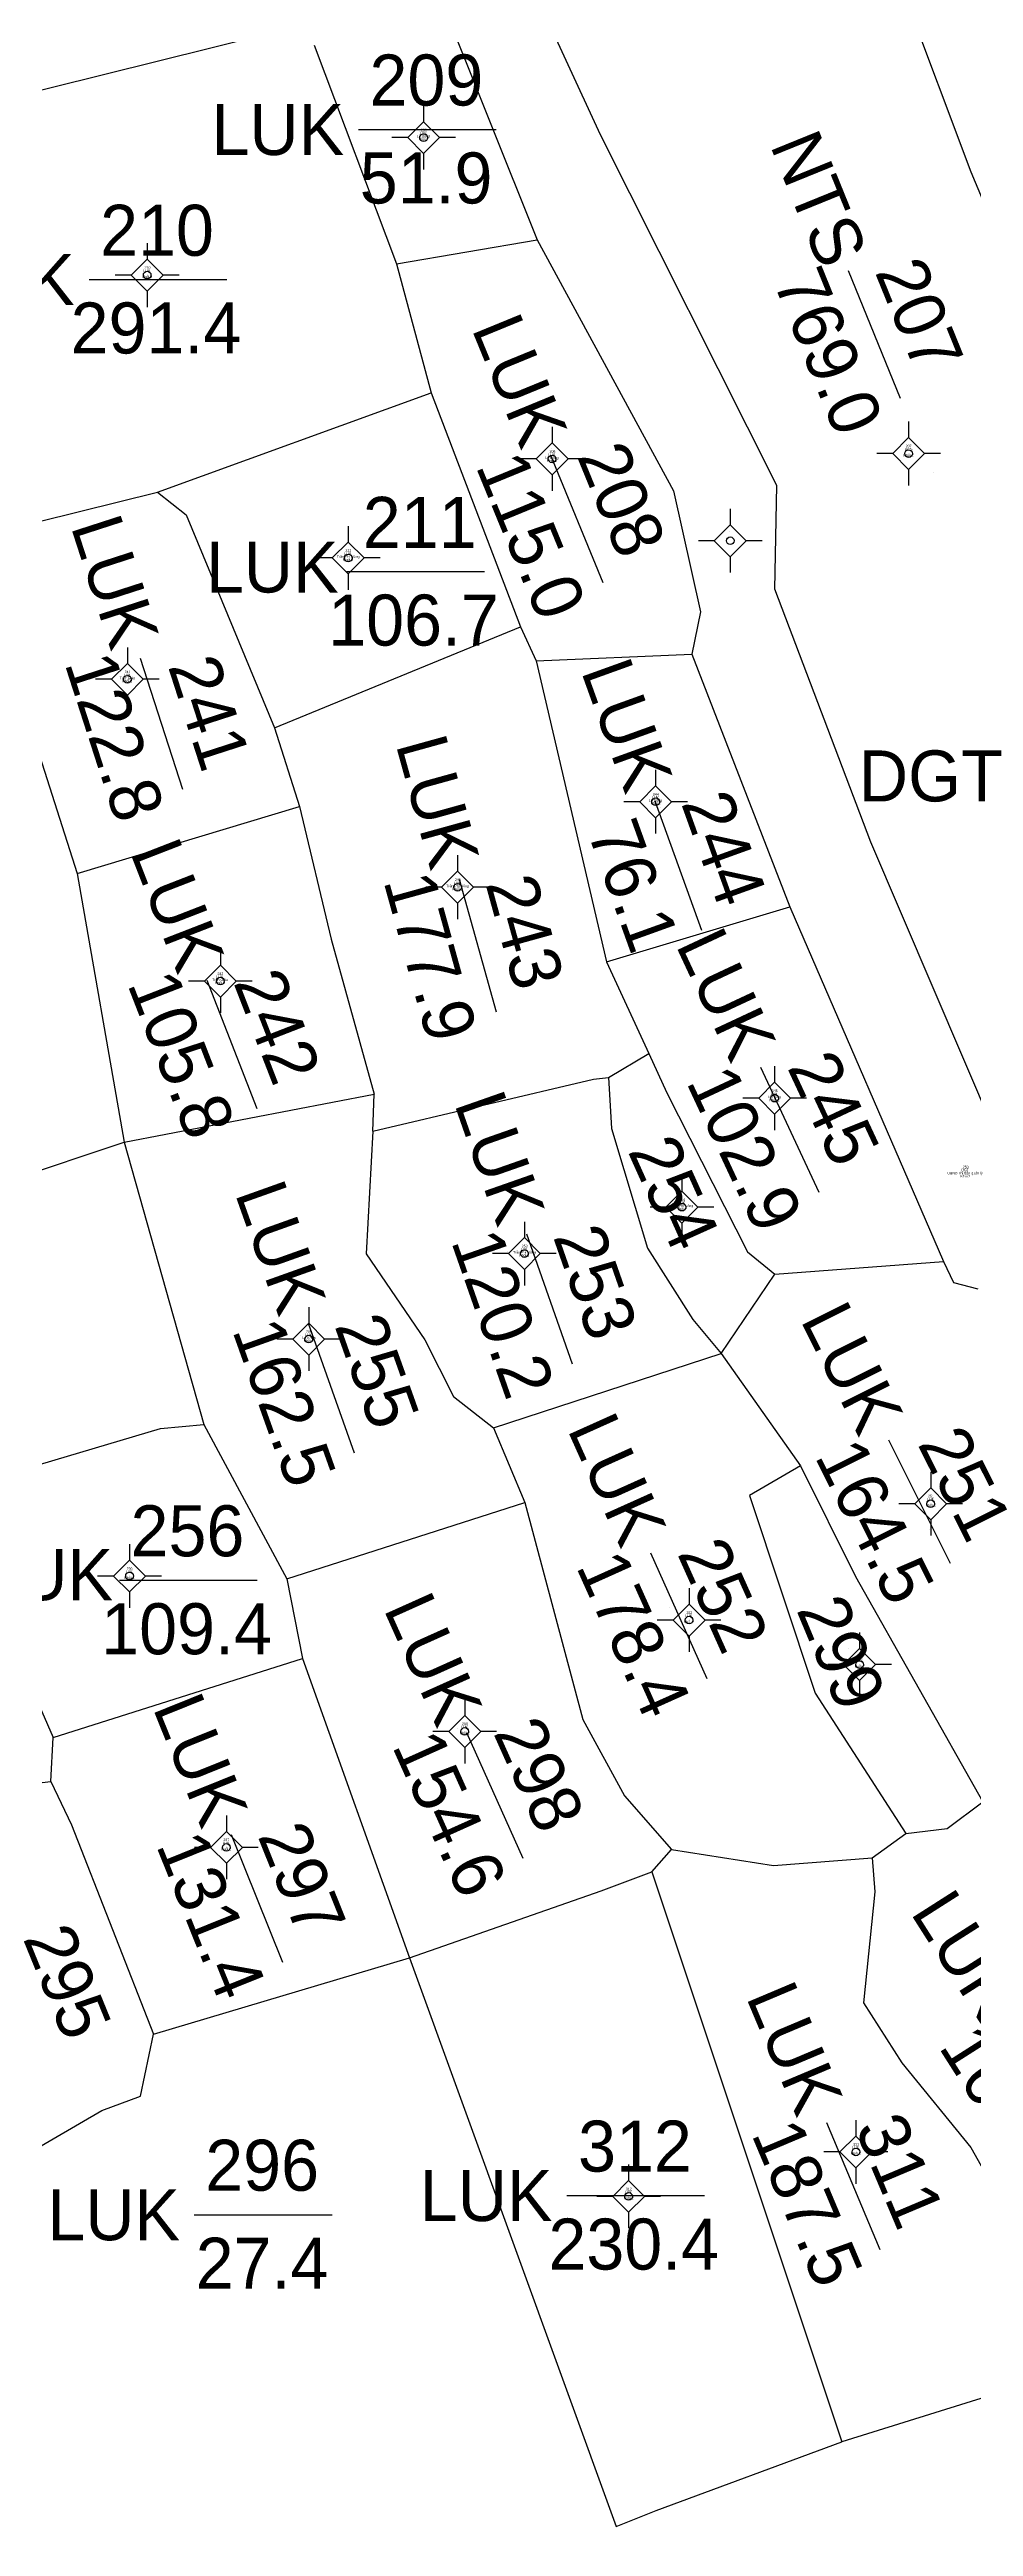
# Model space of a CAD drawing. Extents: x 550890 to 551618, y 1839259 to 1840146.
# Drawn here: x 551403.4 to 551439.6, y 1839489.7 to 1839586.8 of the extents above; entities that cross this region are included whole.
import ezdxf

# ---------------------------------------------------------------- set-up
doc = ezdxf.new("R2010")
doc.units = 0
for name, color, linetype in [('Level 10', 7, 'Continuous'), ('Level 11', 7, 'Continuous'), ('Level 13', 7, 'Continuous'), ('Level 15', 7, 'Continuous'), ('Level 2', 7, 'Continuous'), ('Level 23', 7, 'Continuous'), ('Level 31', 7, 'Continuous'), ('Level 4', 7, 'Continuous')]:
    doc.layers.add(name, color=color, linetype=linetype)

msp = doc.modelspace()

# ---------------------------------------------------------------- linework, layer by layer
at = {"layer": 'Level 10'}
for p, q in [((551396.51, 1839583.59), (551411.81, 1839587.39)), ((551413.76, 1839586.96), (551416.99, 1839578.4)), ((551416.99, 1839578.4), (551422.51, 1839579.34)), ((551416.99, 1839578.4), (551418.35, 1839573.34)), ((551407.61, 1839569.45), (551418.35, 1839573.34)), ((551418.35, 1839573.34), (551421.85, 1839564.16)), ((551401.45, 1839567.92), (551407.61, 1839569.45)), ((551412.2, 1839560.2), (551421.85, 1839564.16)), ((551421.85, 1839564.16), (551422.47, 1839562.83)), ((551422.47, 1839562.83), (551428.57, 1839563.1)), ((551422.47, 1839562.83), (551425.23, 1839551.03)), ((551412.2, 1839560.2), (551413.18, 1839557.12)), ((551404.47, 1839554.5), (551413.18, 1839557.12)), ((551404.47, 1839554.5), (551406.31, 1839543.96)), ((551425.23, 1839551.03), (551432.41, 1839553.19)), ((551425.23, 1839551.03), (551426.89, 1839547.44)), ((551425.31, 1839546.5), (551426.89, 1839547.44)), ((551406.31, 1839543.96), (551416.11, 1839545.84)), ((551416.06, 1839544.39), (551416.11, 1839545.84)), ((551406.31, 1839543.96), (551409.43, 1839532.9)), ((551429.72, 1839535.68), (551431.83, 1839538.79)), ((551431.83, 1839538.79), (551438.44, 1839539.29)), ((551420.79, 1839532.77), (551429.72, 1839535.68)), ((551429.72, 1839535.68), (551432.84, 1839531.27)), ((551409.43, 1839532.9), (551412.69, 1839526.85)), ((551420.79, 1839532.77), (551422.02, 1839529.84)), ((551399.49, 1839529.86), (551403.52, 1839520.63)), ((551412.69, 1839526.85), (551422.02, 1839529.84)), ((551412.69, 1839526.85), (551413.3, 1839523.72)), ((551403.52, 1839520.63), (551413.3, 1839523.72)), ((551413.3, 1839523.72), (551417.5, 1839511.99)), ((551403.43, 1839518.9), (551403.52, 1839520.63)), ((551427.01, 1839515.36), (551427.78, 1839516.24)), ((551435.64, 1839515.91), (551436.97, 1839516.86)), ((551427.01, 1839515.36), (551434.45, 1839493.02)), ((551407.46, 1839509), (551417.5, 1839511.99))]:
    msp.add_line(p, q, dxfattribs=at)
for points in [[(551407.61, 1839569.45), (551408.74, 1839568.55), (551412.2, 1839560.2)], [(551400.06, 1839563.18), (551402.49, 1839560.67), (551404.47, 1839554.5)], [(551413.18, 1839557.12), (551414.43, 1839551.92), (551416.11, 1839545.84)], [(551426.89, 1839547.44), (551427.59, 1839545.9), (551430.76, 1839539.66), (551431.83, 1839538.79)], [(551416.06, 1839544.39), (551424.72, 1839546.43), (551425.31, 1839546.5)], [(551425.31, 1839546.5), (551425.42, 1839544.5), (551426.84, 1839539.81), (551428.61, 1839537.01), (551429.72, 1839535.68)], [(551416.06, 1839544.39), (551415.8, 1839539.59), (551418.1, 1839536.22), (551419.22, 1839533.99), (551420.79, 1839532.77)], [(551390.87, 1839538.28), (551392.92, 1839539.5), (551406.31, 1839543.96)], [(551399.49, 1839529.86), (551400.91, 1839530.72), (551407.73, 1839532.74), (551409.43, 1839532.9)], [(551432.84, 1839531.27), (551430.83, 1839530.11), (551433.41, 1839522.36), (551436.97, 1839516.86)], [(551432.84, 1839531.27), (551434.99, 1839526.94), (551439.99, 1839518.11)], [(551422.02, 1839529.84), (551424.3, 1839521.33), (551425.93, 1839518.34), (551427.78, 1839516.24)], [(551392.78, 1839514.92), (551393.68, 1839515.74), (551401.98, 1839518.73), (551403.43, 1839518.9)], [(551403.43, 1839518.9), (551404.24, 1839517.21), (551407.46, 1839509)], [(551436.97, 1839516.86), (551438.59, 1839517.06), (551439.99, 1839518.11)], [(551427.78, 1839516.24), (551431.77, 1839515.61), (551435.64, 1839515.91)], [(551417.5, 1839511.99), (551425.01, 1839514.62), (551427.01, 1839515.36)], [(551435.64, 1839515.91), (551435.75, 1839514.58), (551435.31, 1839510.22), (551436.81, 1839507.87), (551439.52, 1839504.55), (551441.97, 1839500.19), (551443.23, 1839498.59)], [(551417.5, 1839511.99), (551425.61, 1839489.7), (551427.17, 1839490.32), (551434.45, 1839493.02)], [(551401.46, 1839503.69), (551405.43, 1839506.01), (551406.95, 1839506.57), (551407.46, 1839509)], [(551443.23, 1839498.59), (551443.97, 1839495.99), (551434.45, 1839493.02)]]:
    msp.add_lwpolyline(points, dxfattribs=at)
at = {"layer": 'Level 11'}
for p, q in [((551418.054, 1839584.591), (551418.054, 1839583.966)), ((551417.429, 1839583.341), (551416.804, 1839583.341)), ((551418.054, 1839583.966), (551417.429, 1839583.341)), ((551417.429, 1839583.341), (551418.054, 1839582.716)), ((551418.679, 1839583.341), (551418.054, 1839583.966)), ((551418.054, 1839582.716), (551418.679, 1839583.341)), ((551419.304, 1839583.341), (551418.679, 1839583.341)), ((551418.054, 1839582.716), (551418.054, 1839582.091)), ((551407.21, 1839578.576), (551406.585, 1839577.951)), ((551407.21, 1839579.201), (551407.21, 1839578.576)), ((551407.835, 1839577.951), (551407.21, 1839578.576)), ((551406.585, 1839577.951), (551405.96, 1839577.951)), ((551406.585, 1839577.951), (551407.21, 1839577.326)), ((551407.21, 1839577.326), (551407.835, 1839577.951)), ((551408.46, 1839577.951), (551407.835, 1839577.951)), ((551407.21, 1839577.326), (551407.21, 1839576.701)), ((551423.092, 1839571.999), (551423.092, 1839571.374)), ((551437.076, 1839571.583), (551436.451, 1839570.958)), ((551437.076, 1839572.208), (551437.076, 1839571.583)), ((551437.701, 1839570.958), (551437.076, 1839571.583)), ((551422.467, 1839570.749), (551421.842, 1839570.749)), ((551423.092, 1839571.374), (551422.467, 1839570.749)), ((551422.467, 1839570.749), (551423.092, 1839570.124)), ((551423.717, 1839570.749), (551423.092, 1839571.374)), ((551423.092, 1839570.124), (551423.717, 1839570.749)), ((551424.342, 1839570.749), (551423.717, 1839570.749)), ((551436.451, 1839570.958), (551435.826, 1839570.958)), ((551436.451, 1839570.958), (551437.076, 1839570.333)), ((551437.076, 1839570.333), (551437.701, 1839570.958)), ((551438.326, 1839570.958), (551437.701, 1839570.958)), ((551423.092, 1839570.124), (551423.092, 1839569.499)), ((551437.076, 1839570.333), (551437.076, 1839569.708)), ((551430.078, 1839568.79), (551430.078, 1839568.165)), ((551415.094, 1839568.114), (551415.094, 1839567.489)), ((551430.078, 1839568.165), (551429.453, 1839567.54)), ((551430.703, 1839567.54), (551430.078, 1839568.165)), ((551414.469, 1839566.864), (551413.844, 1839566.864)), ((551415.094, 1839567.489), (551414.469, 1839566.864)), ((551414.469, 1839566.864), (551415.094, 1839566.239)), ((551415.719, 1839566.864), (551415.094, 1839567.489)), ((551415.094, 1839566.239), (551415.719, 1839566.864)), ((551416.344, 1839566.864), (551415.719, 1839566.864)), ((551429.453, 1839567.54), (551428.828, 1839567.54)), ((551429.453, 1839567.54), (551430.078, 1839566.915)), ((551430.078, 1839566.915), (551430.703, 1839567.54)), ((551430.078, 1839566.915), (551430.078, 1839566.29)), ((551431.328, 1839567.54), (551430.703, 1839567.54)), ((551415.094, 1839566.239), (551415.094, 1839565.614)), ((551406.433, 1839563.359), (551406.433, 1839562.734)), ((551405.808, 1839562.109), (551405.183, 1839562.109)), ((551406.433, 1839562.734), (551405.808, 1839562.109)), ((551405.808, 1839562.109), (551406.433, 1839561.484)), ((551407.058, 1839562.109), (551406.433, 1839562.734)), ((551406.433, 1839561.484), (551407.058, 1839562.109)), ((551407.683, 1839562.109), (551407.058, 1839562.109)), ((551406.433, 1839561.484), (551406.433, 1839560.859)), ((551427.153, 1839557.934), (551426.528, 1839557.309)), ((551427.153, 1839558.559), (551427.153, 1839557.934)), ((551427.778, 1839557.309), (551427.153, 1839557.934)), ((551426.528, 1839557.309), (551425.903, 1839557.309)), ((551426.528, 1839557.309), (551427.153, 1839556.684)), ((551427.153, 1839556.684), (551427.778, 1839557.309)), ((551428.403, 1839557.309), (551427.778, 1839557.309)), ((551427.153, 1839556.684), (551427.153, 1839556.059)), ((551419.384, 1839555.209), (551419.384, 1839554.584)), ((551419.384, 1839554.584), (551418.759, 1839553.959)), ((551420.009, 1839553.959), (551419.384, 1839554.584)), ((551418.759, 1839553.959), (551418.134, 1839553.959)), ((551418.759, 1839553.959), (551419.384, 1839553.334)), ((551419.384, 1839553.334), (551420.009, 1839553.959)), ((551419.384, 1839553.334), (551419.384, 1839552.709)), ((551420.634, 1839553.959), (551420.009, 1839553.959)), ((551410.08, 1839551.528), (551410.08, 1839550.903)), ((551409.455, 1839550.278), (551408.83, 1839550.278)), ((551410.08, 1839550.903), (551409.455, 1839550.278)), ((551409.455, 1839550.278), (551410.08, 1839549.653)), ((551410.705, 1839550.278), (551410.08, 1839550.903)), ((551410.08, 1839549.653), (551410.705, 1839550.278)), ((551411.33, 1839550.278), (551410.705, 1839550.278)), ((551410.08, 1839549.653), (551410.08, 1839549.028)), ((551431.819, 1839546.314), (551431.194, 1839545.689)), ((551431.819, 1839546.939), (551431.819, 1839546.314)), ((551432.444, 1839545.689), (551431.819, 1839546.314)), ((551431.194, 1839545.689), (551430.569, 1839545.689)), ((551431.194, 1839545.689), (551431.819, 1839545.064)), ((551431.819, 1839545.064), (551432.444, 1839545.689)), ((551433.069, 1839545.689), (551432.444, 1839545.689)), ((551431.819, 1839545.064), (551431.819, 1839544.439)), ((551428.182, 1839542.666), (551428.182, 1839542.041)), ((551427.557, 1839541.416), (551426.932, 1839541.416)), ((551428.182, 1839542.041), (551427.557, 1839541.416)), ((551427.557, 1839541.416), (551428.182, 1839540.791)), ((551428.807, 1839541.416), (551428.182, 1839542.041)), ((551428.182, 1839540.791), (551428.807, 1839541.416)), ((551429.432, 1839541.416), (551428.807, 1839541.416)), ((551422.005, 1839540.847), (551422.005, 1839540.222)), ((551428.182, 1839540.791), (551428.182, 1839540.166)), ((551421.38, 1839539.597), (551420.755, 1839539.597)), ((551422.005, 1839540.222), (551421.38, 1839539.597)), ((551421.38, 1839539.597), (551422.005, 1839538.972)), ((551422.63, 1839539.597), (551422.005, 1839540.222)), ((551422.005, 1839538.972), (551422.63, 1839539.597)), ((551423.255, 1839539.597), (551422.63, 1839539.597)), ((551422.005, 1839538.972), (551422.005, 1839538.347)), ((551413.546, 1839536.871), (551412.921, 1839536.246)), ((551413.546, 1839537.496), (551413.546, 1839536.871)), ((551414.171, 1839536.246), (551413.546, 1839536.871)), ((551412.921, 1839536.246), (551412.296, 1839536.246)), ((551412.921, 1839536.246), (551413.546, 1839535.621)), ((551413.546, 1839535.621), (551414.171, 1839536.246)), ((551413.546, 1839535.621), (551413.546, 1839534.996)), ((551414.796, 1839536.246), (551414.171, 1839536.246)), ((551437.941, 1839531.041), (551437.941, 1839530.416)), ((551437.316, 1839529.791), (551436.691, 1839529.791)), ((551437.941, 1839530.416), (551437.316, 1839529.791)), ((551437.316, 1839529.791), (551437.941, 1839529.166)), ((551438.566, 1839529.791), (551437.941, 1839530.416)), ((551437.941, 1839529.166), (551438.566, 1839529.791)), ((551439.191, 1839529.791), (551438.566, 1839529.791)), ((551437.941, 1839529.166), (551437.941, 1839528.541)), ((551406.518, 1839528.207), (551406.518, 1839527.582)), ((551405.893, 1839526.957), (551405.268, 1839526.957)), ((551406.518, 1839527.582), (551405.893, 1839526.957)), ((551405.893, 1839526.957), (551406.518, 1839526.332)), ((551407.143, 1839526.957), (551406.518, 1839527.582)), ((551406.518, 1839526.332), (551407.143, 1839526.957)), ((551407.768, 1839526.957), (551407.143, 1839526.957)), ((551406.518, 1839526.332), (551406.518, 1839525.707)), ((551428.466, 1839526.479), (551428.466, 1839525.854)), ((551427.841, 1839525.229), (551427.216, 1839525.229)), ((551428.466, 1839525.854), (551427.841, 1839525.229)), ((551427.841, 1839525.229), (551428.466, 1839524.604)), ((551429.091, 1839525.229), (551428.466, 1839525.854)), ((551428.466, 1839524.604), (551429.091, 1839525.229)), ((551429.716, 1839525.229), (551429.091, 1839525.229)), ((551428.466, 1839524.604), (551428.466, 1839523.979)), ((551435.152, 1839524.112), (551434.527, 1839523.487)), ((551435.152, 1839524.737), (551435.152, 1839524.112)), ((551435.777, 1839523.487), (551435.152, 1839524.112)), ((551434.527, 1839523.487), (551433.902, 1839523.487)), ((551434.527, 1839523.487), (551435.152, 1839522.862)), ((551435.152, 1839522.862), (551435.777, 1839523.487)), ((551436.402, 1839523.487), (551435.777, 1839523.487)), ((551419.666, 1839522.114), (551419.666, 1839521.489)), ((551435.152, 1839522.862), (551435.152, 1839522.237)), ((551419.666, 1839521.489), (551419.041, 1839520.864)), ((551420.291, 1839520.864), (551419.666, 1839521.489)), ((551419.041, 1839520.864), (551418.416, 1839520.864)), ((551419.041, 1839520.864), (551419.666, 1839520.239)), ((551419.666, 1839520.239), (551420.291, 1839520.864)), ((551419.666, 1839520.239), (551419.666, 1839519.614)), ((551420.916, 1839520.864), (551420.291, 1839520.864)), ((551410.319, 1839517.57), (551410.319, 1839516.945)), ((551409.694, 1839516.32), (551409.069, 1839516.32)), ((551410.319, 1839516.945), (551409.694, 1839516.32)), ((551409.694, 1839516.32), (551410.319, 1839515.695)), ((551410.944, 1839516.32), (551410.319, 1839516.945)), ((551410.319, 1839515.695), (551410.944, 1839516.32)), ((551411.569, 1839516.32), (551410.944, 1839516.32)), ((551410.319, 1839515.695), (551410.319, 1839515.07)), ((551435.006, 1839505.631), (551435.006, 1839505.006)), ((551435.006, 1839505.006), (551434.381, 1839504.381)), ((551435.631, 1839504.381), (551435.006, 1839505.006)), ((551426.093, 1839503.889), (551426.093, 1839503.264)), ((551434.381, 1839504.381), (551433.756, 1839504.381)), ((551434.381, 1839504.381), (551435.006, 1839503.756)), ((551435.006, 1839503.756), (551435.631, 1839504.381)), ((551435.006, 1839503.756), (551435.006, 1839503.131)), ((551436.256, 1839504.381), (551435.631, 1839504.381)), ((551425.468, 1839502.639), (551424.843, 1839502.639)), ((551426.093, 1839503.264), (551425.468, 1839502.639)), ((551425.468, 1839502.639), (551426.093, 1839502.014)), ((551426.718, 1839502.639), (551426.093, 1839503.264)), ((551426.093, 1839502.014), (551426.718, 1839502.639)), ((551427.343, 1839502.639), (551426.718, 1839502.639)), ((551426.093, 1839502.014), (551426.093, 1839501.389))]:
    msp.add_line(p, q, dxfattribs=at)
for centre in [(551418.054, 1839583.341), (551407.21, 1839577.951), (551423.092, 1839570.749), (551437.075, 1839570.958), (551430.078, 1839567.54), (551415.094, 1839566.864), (551406.433, 1839562.109), (551427.153, 1839557.309), (551419.384, 1839553.959), (551410.08, 1839550.278), (551431.819, 1839545.689), (551428.181, 1839541.416), (551422.005, 1839539.597), (551413.546, 1839536.246), (551437.941, 1839529.791), (551406.518, 1839526.957), (551428.466, 1839525.229), (551435.152, 1839523.487), (551419.666, 1839520.864), (551410.319, 1839516.32), (551435.006, 1839504.381), (551426.093, 1839502.639)]:
    msp.add_circle(centre, 0.15, dxfattribs=at)
at = {"layer": 'Level 13'}
for p, q in [((551415.5, 1839583.66), (551420.9, 1839583.66)), ((551417.91, 1839583.6), (551417.91, 1839583.6)), ((551404.93, 1839577.78), (551410.33, 1839577.78)), ((551407.34, 1839577.72), (551407.34, 1839577.72)), ((551434.71, 1839578.13), (551436.74, 1839573.13)), ((551423.03, 1839570.9), (551425.08, 1839565.9)), ((551423.08, 1839571.14), (551423.08, 1839571.14)), ((551438.05, 1839570.21), (551438.05, 1839570.21)), ((551430.04, 1839567.89), (551430.04, 1839567.89)), ((551415.15, 1839566.81), (551415.15, 1839566.81)), ((551415.04, 1839566.33), (551420.44, 1839566.33)), ((551406.94, 1839562.94), (551408.6, 1839557.8)), ((551406.31, 1839562.02), (551406.31, 1839562.02)), ((551427.12, 1839557.35), (551428.95, 1839552.27)), ((551427.35, 1839557.1), (551427.35, 1839557.1)), ((551419.15, 1839554.34), (551419.15, 1839554.34)), ((551419.45, 1839554.28), (551420.9, 1839549.07)), ((551409.55, 1839550.31), (551411.51, 1839545.28)), ((551409.98, 1839550.58), (551409.98, 1839550.58)), ((551431.27, 1839546.9), (551433.55, 1839542)), ((551431.52, 1839546.04), (551431.52, 1839546.04)), ((551428.04, 1839541.6), (551428.04, 1839541.6)), ((551421.36, 1839539.68), (551421.36, 1839539.68)), ((551422.09, 1839540.37), (551423.88, 1839535.27)), ((551413.52, 1839536.87), (551415.33, 1839531.78)), ((551413.21, 1839536.4), (551413.21, 1839536.4)), ((551436.29, 1839532.29), (551438.71, 1839527.46)), ((551426.95, 1839527.87), (551429.16, 1839522.94)), ((551437.89, 1839528.77), (551437.89, 1839528.77)), ((551406.13, 1839526.79), (551411.53, 1839526.79)), ((551406.76, 1839526.8), (551406.76, 1839526.8)), ((551427.71, 1839525.71), (551427.71, 1839525.71)), ((551434.71, 1839524.11), (551434.71, 1839524.11)), ((551419.39, 1839520.97), (551419.39, 1839520.97)), ((551419.74, 1839520.82), (551421.95, 1839515.9)), ((551410.24, 1839516.41), (551410.24, 1839516.41)), ((551410.5, 1839516.83), (551412.52, 1839511.82)), ((551433.85, 1839505.54), (551435.94, 1839500.56)), ((551434.98, 1839504.7), (551434.98, 1839504.7)), ((551423.67, 1839502.67), (551429.07, 1839502.67)), ((551426.08, 1839502.61), (551426.08, 1839502.61)), ((551409.06, 1839501.92), (551414.46, 1839501.92))]:
    msp.add_line(p, q, dxfattribs=at)
at = {"layer": 'Level 23'}
for p, q in [((551418.74, 1839588.73), (551422.51, 1839579.34)), ((551428.57, 1839563.1), (551432.41, 1839553.19)), ((551432.41, 1839553.19), (551438.44, 1839539.29))]:
    msp.add_line(p, q, dxfattribs=at)
for points in [[(551422.51, 1839579.34), (551427.86, 1839569.5), (551428.91, 1839564.75), (551428.57, 1839563.1)], [(551438.44, 1839539.29), (551438.83, 1839538.46), (551439.79, 1839538.21)]]:
    msp.add_lwpolyline(points, dxfattribs=at)
at = {"layer": 'Level 31'}
for points in [[(551453.78, 1839549.67), (551454.55, 1839548.19), (551448.45, 1839544.82), (551441.68, 1839541.5), (551435.59, 1839555.73), (551431.83, 1839565.64), (551431.9, 1839569.7), (551424.99, 1839583.45), (551420.79, 1839592.54), (551420.55, 1839598.14)], [(551436.91, 1839588.94), (551439.51, 1839582), (551446.66, 1839564.97), (551450.2, 1839557.33), (551452.86, 1839551.17), (551453.45, 1839550.17)]]:
    msp.add_lwpolyline(points, dxfattribs=at)

# ---------------------------------------------------------------- texts
at = {"layer": 'Level 13'}
for s, p in [('209', (551415.93, 1839584.6)), ('210', (551405.364, 1839578.71)), ('211', (551415.668, 1839567.26)), ('256', (551406.558, 1839527.73)), ('312', (551424.111, 1839503.61)), ('296', (551409.488, 1839502.86))]:
    msp.add_text(s, height=2, dxfattribs=at).set_placement(p)
for s, rotation, p in [('207', 292.10821, (551435.738, 1839578.085)), ('208', 292.2971, (551424.059, 1839570.853)), ('241', 287.92214, (551408.016, 1839562.629)), ('244', 289.81809, (551428.14, 1839557.261)), ('243', 285.47675, (551420.471, 1839554.106)), ('242', 291.22955, (551410.58, 1839550.235)), ('245', 295.04, (551432.295, 1839546.902)), ('254', 294.20169, (551426.043, 1839543.62)), ('253', 289.30892, (551423.118, 1839540.269)), ('255', 289.62316, (551414.547, 1839536.775)), ('251', 296.58921, (551437.408, 1839532.143)), ('252', 294.18918, (551427.983, 1839527.847)), ('299', 292.7153, (551432.659, 1839525.64)), ('298', 294.16809, (551420.768, 1839520.819)), ('297', 291.93579, (551411.529, 1839516.775)), ('295', 292.18741, (551402.322, 1839512.759)), ('311', 292.85523, (551434.954, 1839505.321))]:
    msp.add_text(s, height=2, rotation=rotation, dxfattribs=at).set_placement(p)
at = {"layer": 'Level 15'}
for s, height, p in [('Lê Dũng', 0.1, (551417.785, 1839583.35)), ('Khối 2', 0.1, (551417.856, 1839583.23)), ('LUK', 0.1, (551417.908, 1839583.47)), ('209', 0.1, (551417.948, 1839583.59)), ('Khối 2', 0.1, (551407.016, 1839577.84)), ('LUK', 0.1, (551407.068, 1839578.08)), ('210', 0.1, (551407.108, 1839578.2)), ('.', 0.1, (551407.203, 1839577.96)), ('Lê Dũng', 0.1, (551422.825, 1839570.75)), ('Khối 2', 0.1, (551422.896, 1839570.63)), ('LUK', 0.1, (551422.948, 1839570.87)), ('208', 0.1, (551422.989, 1839570.99)), ('Khối 2', 0.1, (551436.876, 1839570.84)), ('BCS', 0.1, (551436.941, 1839571.08)), ('207', 0.1, (551436.959, 1839571.2)), ('.', 0.1, (551437.063, 1839570.96)), ('Trần Phi Nông', 0.10002, (551414.65, 1839566.87)), ('Khối 2', 0.1, (551414.896, 1839566.75)), ('LUK', 0.1, (551414.948, 1839566.99)), ('211', 0.1, (551414.987, 1839567.11)), ('Trần Giáo', 0.1, (551406.124, 1839562.11)), ('Khối 2', 0.1, (551406.236, 1839561.99)), ('LUK', 0.1, (551406.288, 1839562.23)), ('241', 0.1, (551406.327, 1839562.35)), ('Lê Dũng', 0.1, (551426.885, 1839557.31)), ('Khối 2', 0.1, (551426.956, 1839557.19)), ('LUK', 0.1, (551427.008, 1839557.43)), ('244', 0.1, (551427.047, 1839557.55)), ('Trần Phi Nông', 0.10002, (551418.94, 1839553.96)), ('LUK', 0.1, (551419.238, 1839554.08)), ('243', 0.1, (551419.279, 1839554.2)), ('Khối 2', 0.1, (551419.186, 1839553.84)), ('Trần Giáo', 0.1, (551409.764, 1839550.28)), ('Khối 2', 0.1, (551409.876, 1839550.16)), ('LUK', 0.1, (551409.928, 1839550.4)), ('242', 0.1, (551409.967, 1839550.52)), ('Lê Dũng', 0.1, (551431.545, 1839545.69)), ('Khối 2', 0.1, (551431.616, 1839545.57)), ('LUK', 0.1, (551431.668, 1839545.81)), ('245', 0.1, (551431.708, 1839545.93)), ('UBND Thị trấn quản lý', 0.10002, (551438.598, 1839542.7)), ('Khối 2', 0.1, (551439.106, 1839542.58)), ('DGT', 0.1, (551439.147, 1839542.82)), ('250', 0.1, (551439.198, 1839542.94)), ('Trần Phi Nông', 0.10002, (551427.74, 1839541.42)), ('LUK', 0.1, (551428.038, 1839541.54)), ('254', 0.1, (551428.077, 1839541.66)), ('Khối 2', 0.1, (551427.986, 1839541.3)), ('Trần Phi Nông', 0.10002, (551421.56, 1839539.6)), ('Khối 2', 0.1, (551421.806, 1839539.48)), ('LUK', 0.1, (551421.858, 1839539.72)), ('253', 0.1, (551421.899, 1839539.84)), ('255', 0.1, (551413.438, 1839536.49)), ('Lê Khoa', 0.1, (551413.297, 1839536.25)), ('Khối 2', 0.1, (551413.346, 1839536.13)), ('LUK', 0.1, (551413.398, 1839536.37)), ('Khối 2', 0.1, (551437.746, 1839529.68)), ('LUK', 0.1, (551437.798, 1839529.92)), ('251', 0.1, (551437.837, 1839530.04)), ('.', 0.1, (551437.933, 1839529.8)), ('Khối 2', 0.1, (551406.316, 1839526.84)), ('LUK', 0.1, (551406.368, 1839527.08)), ('256', 0.1, (551406.406, 1839527.2)), ('.', 0.1, (551406.503, 1839526.96)), ('Khối 2', 0.1, (551428.266, 1839525.11)), ('LUK', 0.1, (551428.318, 1839525.35)), ('252', 0.1, (551428.357, 1839525.47)), ('.', 0.1, (551428.453, 1839525.23)), ('Khối 2', 0.1, (551434.956, 1839523.37)), ('LUK', 0.1, (551435.008, 1839523.61)), ('299', 0.1, (551435.048, 1839523.73)), ('.', 0.1, (551435.143, 1839523.49)), ('LUK', 0.1, (551419.518, 1839520.99)), ('298', 0.1, (551419.559, 1839521.11)), ('Khối 2', 0.1, (551419.466, 1839520.75)), ('.', 0.1, (551419.653, 1839520.87)), ('Khối 2', 0.1, (551410.116, 1839516.21)), ('LUK', 0.1, (551410.168, 1839516.45)), ('297', 0.1, (551410.199, 1839516.57)), ('.', 0.1, (551410.303, 1839516.33)), ('LUK', 0.1, (551434.858, 1839504.51)), ('311', 0.1, (551434.897, 1839504.63)), ('Khối 2', 0.1, (551434.806, 1839504.27)), ('.', 0.1, (551434.993, 1839504.39)), ('Khối 2', 0.1, (551425.896, 1839502.52)), ('LUK', 0.1, (551425.948, 1839502.76)), ('312', 0.1, (551425.987, 1839502.88)), ('.', 0.1, (551426.083, 1839502.64))]:
    msp.add_text(s, height=height, dxfattribs=at).set_placement(p)
at = {"layer": 'Level 2'}
for s, p in [('LUK', (551409.734, 1839582.66)), ('LUK', (551399.164, 1839576.78)), ('LUK', (551409.514, 1839565.51)), ('DGT', (551435.122, 1839557.32)), ('LUK', (551400.664, 1839526.01)), ('LUK', (551417.904, 1839501.67)), ('LUK', (551403.294, 1839500.92))]:
    msp.add_text(s, height=2, dxfattribs=at).set_placement(p)
for s, rotation, p in [('NTS', 292.10821, (551431.625, 1839583.054)), ('LUK', 292.2971, (551419.92, 1839575.859)), ('LUK', 287.92214, (551404.204, 1839568.112)), ('LUK', 289.81809, (551424.216, 1839562.433)), ('LUK', 285.47675, (551416.951, 1839559.563)), ('LUK', 291.22955, (551406.536, 1839555.325)), ('LUK', 295.04, (551427.921, 1839551.701)), ('LUK', 289.30892, (551419.244, 1839545.485)), ('LUK', 289.62316, (551410.639, 1839541.964)), ('LUK', 296.58921, (551432.809, 1839537.001)), ('LUK', 294.18918, (551423.673, 1839532.717)), ('LUK', 294.16809, (551416.463, 1839525.677)), ('LUK', 291.93579, (551407.415, 1839521.801)), ('LUK', 302.49852, (551437.119, 1839513.765)), ('LUK', 292.85523, (551430.682, 1839510.465))]:
    msp.add_text(s, height=2, rotation=rotation, dxfattribs=at).set_placement(p)
at = {"layer": 'Level 4'}
for s, p in [('51.9', (551415.547, 1839580.76)), ('291.4', (551404.208, 1839574.88)), ('106.7', (551414.312, 1839563.43)), ('109.4', (551405.408, 1839523.89)), ('230.4', (551422.948, 1839499.77)), ('27.4', (551409.114, 1839499.02))]:
    msp.add_text(s, height=2, dxfattribs=at).set_placement(p)
for s, rotation, p in [('769.0', 292.10821, (551431.75, 1839577.71)), ('115.0', 292.2971, (551420.079, 1839570.47)), ('122.8', 287.92214, (551403.959, 1839562.74)), ('76.1', 289.81809, (551424.463, 1839556.144)), ('177.9', 285.47675, (551416.468, 1839554.206)), ('105.8', 291.22955, (551406.417, 1839550.169)), ('102.9', 295.04, (551428.333, 1839546.331)), ('120.2', 289.30892, (551419.119, 1839540.084)), ('162.5', 289.62316, (551410.534, 1839536.59)), ('164.5', 296.58921, (551433.369, 1839531.652)), ('178.4', 294.18918, (551424.013, 1839527.339)), ('154.6', 294.16809, (551416.797, 1839520.3)), ('131.4', 291.93579, (551407.545, 1839516.408)), ('163.7', 302.49852, (551438.225, 1839508.499)), ('187.5', 292.85523, (551430.893, 1839505.088))]:
    msp.add_text(s, height=2, rotation=rotation, dxfattribs=at).set_placement(p)

doc.saveas('drawing.dxf')
